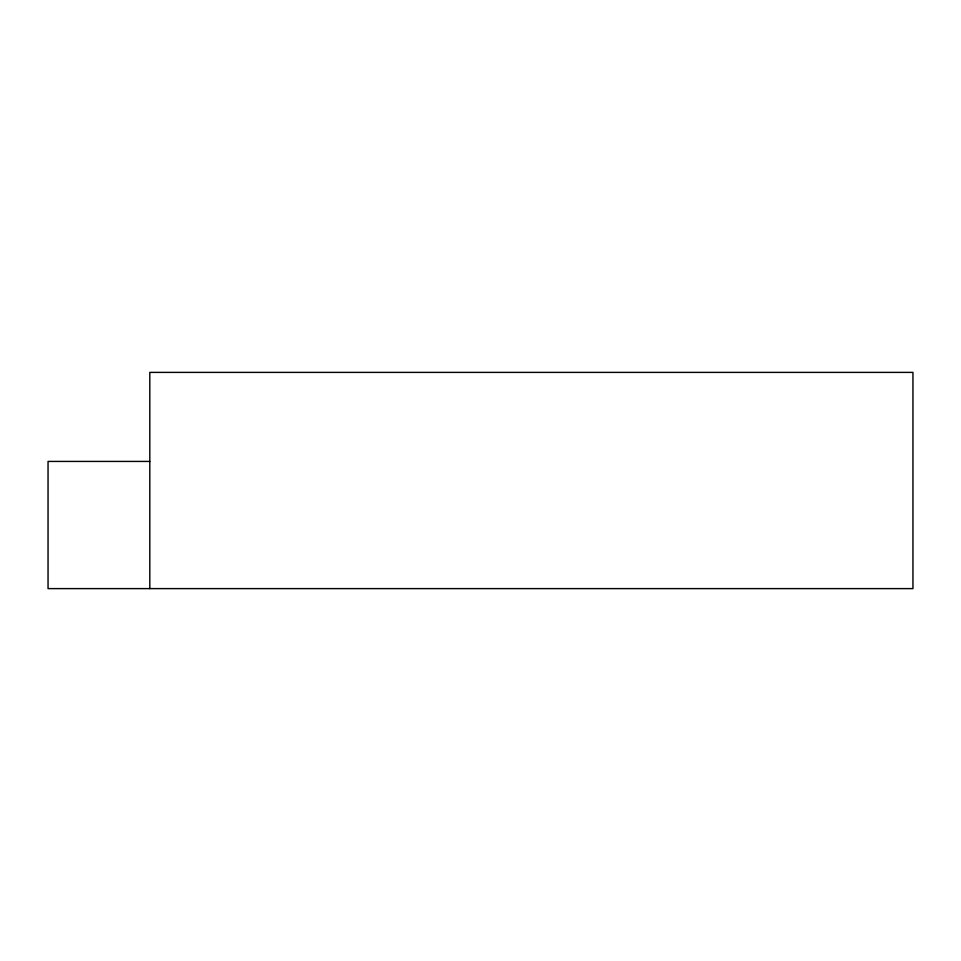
<?xml version="1.0" encoding="UTF-8"?>
<svg xmlns="http://www.w3.org/2000/svg" width="961" height="961" viewBox="0 0 961 961"><rect width="100%" height="100%" fill="white"/><g stroke="black" fill="none" stroke-linecap="round" stroke-linejoin="round"><path stroke-width="1.44" d="M149.808 461.424L48.05 461.424L48.05 588.612L912.95 588.612L912.95 372.387L149.808 372.387L149.808 588.612"/></g></svg>
